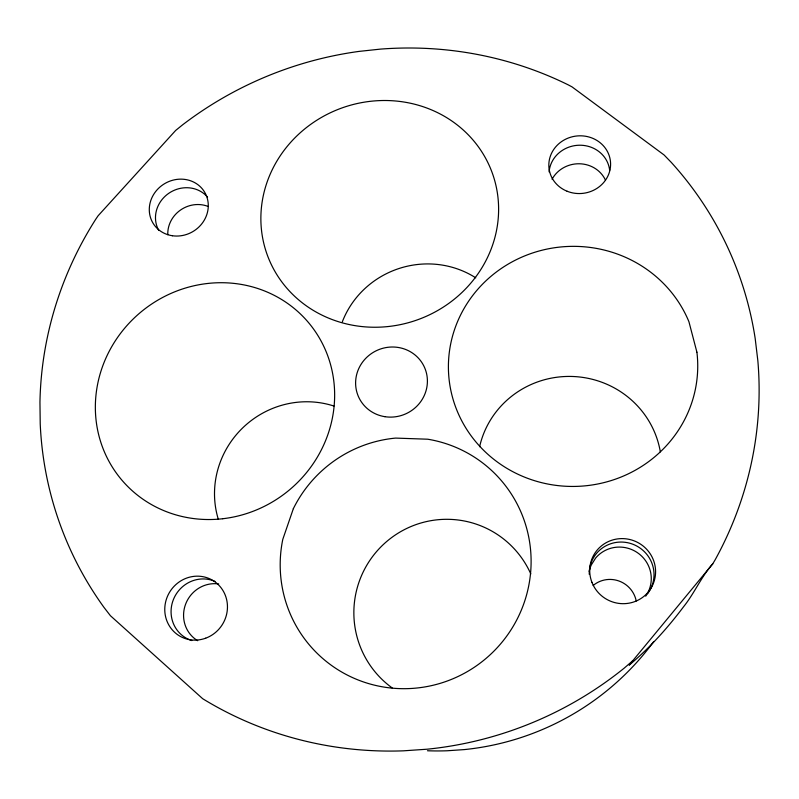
<?xml version="1.0" encoding="UTF-8"?>
<svg xmlns="http://www.w3.org/2000/svg" width="799" height="799" viewBox="0 0 799 799"><rect width="100%" height="100%" fill="white"/><g stroke="black" fill="none" stroke-linecap="round" stroke-linejoin="round"><path stroke-width="1.2" d="M712.758 563.834L715.085 559.919A361.727 349.363 -24.6 0 0 757.842 360.689L755.175 338.436A361.727 349.363 -24.6 0 0 671.24 162.357L664.089 154.976L572.014 86.871L568.329 84.914A361.727 349.363 -24.6 0 0 380.594 49.099L359.22 51.376A361.727 349.363 -24.6 0 0 182.581 124.844L175.68 130.437L98.097 215.79L95.74 219.256A361.727 349.363 -24.6 0 0 39.95 402.217L40.22 423.84A361.727 349.363 -24.6 0 0 103.99 607.4L110.432 615.729L202.686 698.716A361.727 349.363 -24.6 0 0 403.435 750.83L427.205 749.202A361.727 349.363 -24.6 0 0 624.079 668.234L632.658 660.843L629.173 665.158C649.597 648.029 667.525 628.084 683.525 606.821C694.421 593.238 701.202 576.868 712.758 563.834L631.46 662.331M653.722 641.577A264.579 259.785 -24.6 0 1 464.299 749.592L447.11 750.77A264.579 259.785 -24.6 0 1 427.465 750.76M479.61 446.721A92.075 89.957 3.7 0 1 571.914 376.459A92.075 89.957 3.7 0 1 660.334 451.854M392.109 687.869A93.074 92.424 -69.4 0 1 388.014 540.404A93.074 92.424 -69.4 0 1 530.786 573.902M342.352 321.747A89.248 85.803 -19.6 0 1 475.745 277.822M218.327 519.35A90.617 87.68 -42.5 0 1 242.277 428.304A90.617 87.68 -42.5 0 1 333.952 406.052M197.713 640.718A30.871 29.573 -59 0 1 185.538 604.364A30.871 29.573 -59 0 1 218.716 583.949M167.8 234.706A28.784 26.727 -31.5 0 1 207.86 206.342M552.069 179.236A29.533 27.675 -6.5 0 1 579.295 163.765A29.533 27.675 -6.5 0 1 605.442 180.105M589.183 571.445A31.501 30.871 29.2 0 1 591.32 564.883L595.605 558.092A31.501 30.871 29.2 0 1 638.741 553.617A31.501 30.871 29.2 0 1 645.712 596.174M589.253 574.321A32.539 31.87 28.4 0 1 631.47 543.739A32.539 31.87 28.4 0 1 647.58 593.687M191.86 640.578A31.86 30.482 -58.5 0 1 173.323 599.759A31.86 30.482 -58.5 0 1 215.021 581.402M158.681 230.272A29.653 27.446 -31.4 0 1 168.959 193.178A29.653 27.446 -31.4 0 1 207.55 197.143M549.093 171.845A30.442 28.444 -6.7 0 1 579.075 145.228A30.442 28.444 -6.7 0 1 609.667 170.327M593.178 585.477A26.507 26.007 35.5 0 1 636.234 601.018M293.353 508.653L282.786 539.375A126.372 124.654 -47 0 0 381.363 686.631A126.372 124.654 -47 0 0 528.948 584.638A126.372 124.654 -47 0 0 427.735 439.21L395.575 438.092A126.372 124.654 -47 0 0 293.353 508.653M696.908 352.199L688.928 321.717A124.674 120.04 -2.5 0 0 482.426 284.264A124.674 120.04 -2.5 0 0 533.772 480.449A124.674 120.04 -2.5 0 0 696.908 352.199M222.761 518.731A122.117 115.855 -39.3 0 0 314.506 330.387A122.117 115.855 -39.3 0 0 107.715 354.247A122.117 115.855 -39.3 0 0 222.761 518.731M329.538 318.511A119.73 112.459 -20.4 0 0 498.157 199.331A119.73 112.459 -20.4 0 0 311.52 123.775A119.73 112.459 -20.4 0 0 329.538 318.511M384.928 416.688A36.115 34.826 -24.6 0 0 425.358 369.488A36.115 34.826 -24.6 0 0 364.234 360.009A36.115 34.826 -24.6 0 0 384.928 416.688M591.929 582.331A33.079 32.389 27.8 0 0 648.279 592.019A33.079 32.389 27.8 0 0 627.754 539.085A33.079 32.389 27.8 0 0 591.929 582.331M567.09 191.231A30.921 28.854 -6.8 0 0 610.436 161.248A30.921 28.854 -6.8 0 0 561.607 141.563A30.921 28.854 -6.8 0 0 567.09 191.231M172.474 235.755A30.102 27.815 -31.4 0 0 206.901 197.093A30.102 27.815 -31.4 0 0 156.994 189.942A30.102 27.815 -31.4 0 0 172.474 235.755M205.683 638.191A32.379 30.951 -58.2 0 0 217.178 583.61A32.379 30.951 -58.2 0 0 165.473 602.646A32.379 30.951 -58.2 0 0 205.683 638.191"/></g></svg>
